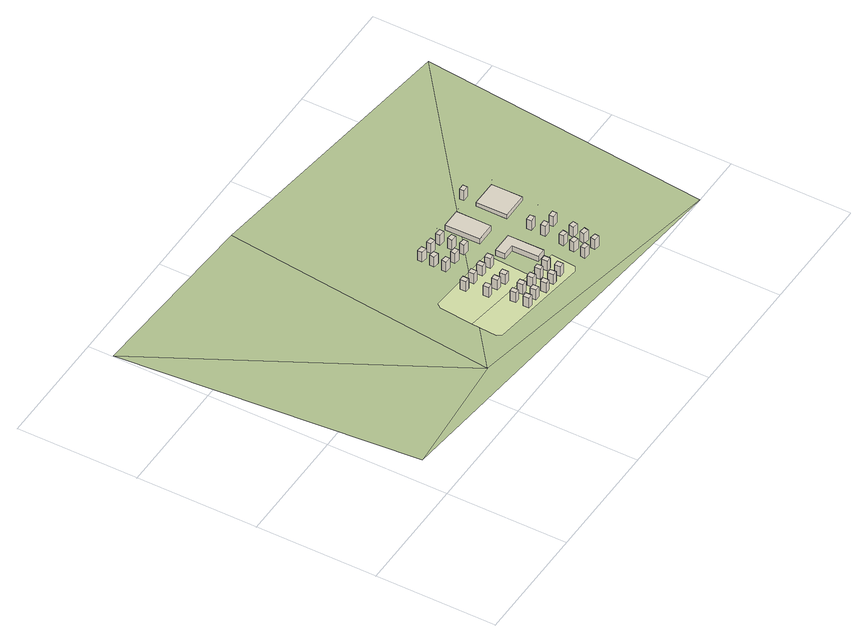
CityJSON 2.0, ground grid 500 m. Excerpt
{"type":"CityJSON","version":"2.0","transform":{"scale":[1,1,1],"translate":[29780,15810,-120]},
"CityObjects":{
"building1":{"type":"Building","geometry":[{"type":"Solid","lod":"1","boundaries":[[[[0,1,2,3]],[[4,5,2,1]],[[6,0,3,7]],[[0,6,4,1]],[[6,7,5,4]],[[3,2,5,7]]]]}]},
"building2":{"type":"Building","geometry":[{"type":"Solid","lod":"1","boundaries":[[[[8,9,10,11]],[[12,13,10,9]],[[14,8,11,15]],[[8,14,12,9]],[[14,15,13,12]],[[11,10,13,15]]]]}]},
"building3":{"type":"Building","geometry":[{"type":"Solid","lod":"1","boundaries":[[[[16,17,18,19]],[[20,21,18,17]],[[22,16,19,23]],[[16,22,20,17]],[[22,23,21,20]],[[19,18,21,23]]]]}]},
"building4":{"type":"Building","geometry":[{"type":"Solid","lod":"1","boundaries":[[[[24,25,26,27]],[[28,29,26,25]],[[30,24,27,31]],[[24,30,28,25]],[[30,31,29,28]],[[27,26,29,31]]]]}]},
"building5":{"type":"Building","geometry":[{"type":"Solid","lod":"1","boundaries":[[[[32,33,34,35]],[[36,37,34,33]],[[38,32,35,39]],[[32,38,36,33]],[[38,39,37,36]],[[35,34,37,39]]]]}]},
"building6":{"type":"Building","geometry":[{"type":"Solid","lod":"1","boundaries":[[[[40,41,42,43]],[[44,45,42,41]],[[46,40,43,47]],[[40,46,44,41]],[[46,47,45,44]],[[43,42,45,47]]]]}]},
"building7":{"type":"Building","geometry":[{"type":"Solid","lod":"1","boundaries":[[[[48,49,50,51]],[[52,53,50,49]],[[54,48,51,55]],[[48,54,52,49]],[[54,55,53,52]],[[51,50,53,55]]]]}]},
"building8":{"type":"Building","geometry":[{"type":"Solid","lod":"1","boundaries":[[[[56,57,58,59]],[[60,61,58,57]],[[62,56,59,63]],[[56,62,60,57]],[[62,63,61,60]],[[59,58,61,63]]]]}]},
"building9":{"type":"Building","geometry":[{"type":"Solid","lod":"1","boundaries":[[[[64,65,66,67]],[[68,69,66,65]],[[70,64,67,71]],[[64,70,68,65]],[[70,71,69,68]],[[67,66,69,71]]]]}]},
"building10":{"type":"Building","geometry":[{"type":"Solid","lod":"1","boundaries":[[[[72,73,74,75]],[[76,77,74,73]],[[78,72,75,79]],[[72,78,76,73]],[[78,79,77,76]],[[75,74,77,79]]]]}]},
"building11":{"type":"Building","geometry":[{"type":"Solid","lod":"1","boundaries":[[[[80,81,82,83]],[[84,85,82,81]],[[86,80,83,87]],[[80,86,84,81]],[[86,87,85,84]],[[83,82,85,87]]]]}]},
"building12":{"type":"Building","geometry":[{"type":"Solid","lod":"1","boundaries":[[[[88,89,90,91]],[[92,93,91,90]],[[94,95,89,88]],[[92,95,94,93]],[[94,88,91,93]],[[95,92,90,89]]]]}]},
"building13":{"type":"Building","geometry":[{"type":"Solid","lod":"1","boundaries":[[[[96,97,98,99]],[[100,101,98,97]],[[102,96,99,103]],[[96,102,100,97]],[[102,103,101,100]],[[99,98,101,103]]]]}]},
"building14":{"type":"Building","geometry":[{"type":"Solid","lod":"1","boundaries":[[[[104,105,106,107]],[[108,109,107,106]],[[110,111,105,104]],[[108,111,110,109]],[[110,104,107,109]],[[111,108,106,105]]]]}]},
"building15":{"type":"Building","geometry":[{"type":"Solid","lod":"1","boundaries":[[[[112,113,114,115]],[[116,117,114,113]],[[118,112,115,119]],[[112,118,116,113]],[[118,119,117,116]],[[115,114,117,119]]]]}]},
"building16":{"type":"Building","geometry":[{"type":"Solid","lod":"1","boundaries":[[[[120,121,122,123]],[[124,125,123,122]],[[126,127,121,120]],[[124,127,126,125]],[[126,120,123,125]],[[127,124,122,121]]]]}]},
"building17":{"type":"Building","geometry":[{"type":"Solid","lod":"1","boundaries":[[[[128,129,130,131]],[[132,133,130,129]],[[134,128,131,135]],[[128,134,132,129]],[[134,135,133,132]],[[131,130,133,135]]]]}]},
"building18":{"type":"Building","geometry":[{"type":"Solid","lod":"1","boundaries":[[[[136,137,138,139]],[[140,141,139,138]],[[142,143,137,136]],[[140,143,142,141]],[[142,136,139,141]],[[143,140,138,137]]]]}]},
"building19":{"type":"Building","geometry":[{"type":"Solid","lod":"1","boundaries":[[[[144,145,146,147]],[[148,149,146,145]],[[150,144,147,151]],[[144,150,148,145]],[[150,151,149,148]],[[147,146,149,151]]]]}]},
"building20":{"type":"Building","geometry":[{"type":"Solid","lod":"1","boundaries":[[[[152,153,154,155]],[[156,157,154,153]],[[158,152,155,159]],[[152,158,156,153]],[[158,159,157,156]],[[155,154,157,159]]]]}]},
"building21":{"type":"Building","geometry":[{"type":"Solid","lod":"1","boundaries":[[[[160,161,162,163]],[[164,165,162,161]],[[165,166,163,162]],[[167,164,161,160]],[[165,164,167,166]],[[167,160,163,166]]]]}]},
"building22":{"type":"Building","geometry":[{"type":"Solid","lod":"1","boundaries":[[[[168,169,170,171]],[[172,173,170,169]],[[174,168,171,175]],[[168,174,172,169]],[[174,175,173,172]],[[171,170,173,175]]]]}]},
"building23":{"type":"Building","geometry":[{"type":"Solid","lod":"1","boundaries":[[[[176,177,178,179]],[[180,181,179,178]],[[182,183,177,176]],[[180,183,182,181]],[[182,176,179,181]],[[183,180,178,177]]]]}]},
"building24":{"type":"Building","geometry":[{"type":"Solid","lod":"1","boundaries":[[[[184,185,186,187]],[[188,189,187,186]],[[190,191,185,184]],[[188,191,190,189]],[[190,184,187,189]],[[191,188,186,185]]]]}]},
"building25":{"type":"Building","geometry":[{"type":"Solid","lod":"1","boundaries":[[[[192,193,194,195]],[[196,197,194,193]],[[197,198,195,194]],[[199,196,193,192]],[[197,196,199,198]],[[199,192,195,198]]]]}]},
"building26":{"type":"Building","geometry":[{"type":"Solid","lod":"1","boundaries":[[[[200,201,202,203]],[[204,205,206,207,202,201]],[[208,209,207,206]],[[210,211,200,203,209,208]],[[211,204,201,200]],[[204,211,210,205]],[[209,203,202,207]],[[210,208,206,205]]]]}]},
"building27":{"type":"Building","geometry":[{"type":"Solid","lod":"1","boundaries":[[[[212,213,214,215]],[[216,217,215,214]],[[216,218,219,217]],[[218,216,214,213]],[[219,218,213,212]],[[219,212,215,217]]]]}]},
"building28":{"type":"Building","geometry":[{"type":"Solid","lod":"1","boundaries":[[[[220,221,222,223]],[[224,225,223,222]],[[224,226,227,225]],[[226,224,222,221]],[[227,226,221,220]],[[227,220,223,225]]]]}]},
"building29":{"type":"Building","geometry":[{"type":"Solid","lod":"1","boundaries":[[[[228,229,230,231]],[[232,233,230,229]],[[234,235,228,231]],[[235,232,229,228]],[[232,235,234,233]],[[234,231,230,233]]]]}]},
"building30":{"type":"Building","geometry":[{"type":"Solid","lod":"1","boundaries":[[[[236,237,238,239]],[[240,241,239,238]],[[240,242,243,241]],[[242,240,238,237]],[[243,242,237,236]],[[243,236,239,241]]]]}]},
"building31":{"type":"Building","geometry":[{"type":"Solid","lod":"1","boundaries":[[[[244,245,246,247]],[[248,249,247,246]],[[248,250,251,249]],[[250,248,246,245]],[[251,250,245,244]],[[251,244,247,249]]]]}]},
"building32":{"type":"Building","geometry":[{"type":"Solid","lod":"1","boundaries":[[[[252,253,254,255]],[[256,257,255,254]],[[256,258,259,257]],[[258,256,254,253]],[[259,258,253,252]],[[259,252,255,257]]]]}]},
"building33":{"type":"Building","geometry":[{"type":"Solid","lod":"1","boundaries":[[[[260,261,262,263]],[[264,265,263,262]],[[266,267,261,260]],[[267,264,262,261]],[[264,267,266,265]],[[266,260,263,265]]]]}]},
"building34":{"type":"Building","geometry":[{"type":"Solid","lod":"1","boundaries":[[[[268,269,270,271]],[[272,273,271,270]],[[274,275,269,268]],[[275,272,270,269]],[[272,275,274,273]],[[274,268,271,273]]]]}]},
"building35":{"type":"Building","geometry":[{"type":"Solid","lod":"1","boundaries":[[[[276,277,278,279]],[[280,281,279,278]],[[280,282,283,281]],[[282,280,278,277]],[[283,282,277,276]],[[283,276,279,281]]]]}]},
"building36":{"type":"Building","geometry":[{"type":"Solid","lod":"1","boundaries":[[[[284,285,286,287]],[[288,289,287,286]],[[290,291,285,284]],[[291,288,286,285]],[[288,291,290,289]],[[290,284,287,289]]]]}]},
"building37":{"type":"Building","geometry":[{"type":"Solid","lod":"1","boundaries":[[[[292,293,294,295]],[[296,297,295,294]],[[298,299,293,292]],[[299,296,294,293]],[[296,299,298,297]],[[298,292,295,297]]]]}]},
"building38":{"type":"Building","geometry":[{"type":"Solid","lod":"1","boundaries":[[[[300,301,302,303]],[[304,305,302,301]],[[306,307,300,303]],[[307,304,301,300]],[[304,307,306,305]],[[306,303,302,305]]]]}]},
"landuse1":{"type":"LandUse","attributes":{"name":"luse9"},"geometry":[{"type":"MultiSurface","lod":"1","boundaries":[[[308,309,310,311,312]]]}]},
"landuse2":{"type":"LandUse","attributes":{"name":"luse8"},"geometry":[{"type":"MultiSurface","lod":"1","boundaries":[[[313,314,311,315,316,317]]]}]},
"terrain1":{"type":"TINRelief","attributes":{"name":"ground","lod":1},"geometry":[{"type":"CompositeSurface","lod":"1","boundaries":[[[318,319,320]],[[321,318,320]],[[318,322,319]],[[322,318,323]],[[318,321,323]]]}]},
"landuse3":{"type":"LandUse","geometry":[{"type":"MultiSurface","lod":"1","boundaries":[[[324,325,326,327,328,329]]]}]},
"landuse4":{"type":"LandUse","geometry":[{"type":"MultiSurface","lod":"1","boundaries":[[[330,314,312,308,331,332]]]}]},
"landuse5":{"type":"LandUse","geometry":[{"type":"MultiSurface","lod":"1","boundaries":[[[333,334,325,326,335]]]}]},
"landuse6":{"type":"LandUse","geometry":[{"type":"MultiSurface","lod":"1","boundaries":[[[336,337,338,339,340]]]}]},
"landuse7":{"type":"LandUse","geometry":[{"type":"MultiSurface","lod":"1","boundaries":[[[341,342,343,344,345]]]}]}
},
"vertices":[
[983,267,53],[983,267,5],[983,242,5],[983,242,53],[1003,267,5],[1003,242,5],[1003,267,53],[1003,242,53],
[983,322,53],[983,322,5],[983,297,5],[983,297,53],[1003,322,5],[1003,297,5],[1003,322,53],[1003,297,53],
[956,419,53],[956,419,5],[956,394,5],[956,394,53],[976,419,5],[976,394,5],[976,419,53],[976,394,53],
[941,506,53],[941,506,5],[941,481,5],[941,481,53],[961,506,5],[961,481,5],[961,506,53],[961,481,53],
[1033,267,53],[1033,267,5],[1033,242,5],[1033,242,53],[1053,267,5],[1053,242,5],[1053,267,53],[1053,242,53],
[1006,412,53],[1006,412,5],[1006,387,5],[1006,387,53],[1026,412,5],[1026,387,5],[1026,412,53],[1026,387,53],
[1033,322,53],[1033,322,5],[1033,297,5],[1033,297,53],[1053,322,5],[1053,297,5],[1053,322,53],[1053,297,53],
[991,501,53],[991,501,5],[991,476,5],[991,476,53],[1011,501,5],[1011,476,5],[1011,501,53],[1011,476,53],
[1083,254,53],[1083,254,5],[1083,229,5],[1083,229,53],[1103,254,5],[1103,229,5],[1103,254,53],[1103,229,53],
[1046,403,53],[1046,403,5],[1046,378,5],[1046,378,53],[1066,403,5],[1066,378,5],[1066,403,53],[1066,378,53],
[1083,309,53],[1083,309,5],[1083,284,5],[1083,284,53],[1103,309,5],[1103,284,5],[1103,309,53],[1103,284,53],
[992,595,53],[994,615,53],[994,615,5],[992,595,5],[1018,612,5],[1017,592,5],[1017,592,53],[1018,612,53],
[1041,496,53],[1041,496,5],[1041,471,5],[1041,471,53],[1061,496,5],[1061,471,5],[1061,496,53],[1061,471,53],
[992,645,53],[994,665,53],[994,665,5],[992,645,5],[1018,662,5],[1017,642,5],[1017,642,53],[1018,662,53],
[1133,254,53],[1133,254,5],[1133,229,5],[1133,229,53],[1153,254,5],[1153,229,5],[1153,254,53],[1153,229,53],
[992,695,53],[994,715,53],[994,715,5],[992,695,5],[1018,712,5],[1017,692,5],[1017,692,53],[1018,712,53],
[1133,309,53],[1133,309,5],[1133,284,5],[1133,284,53],[1153,309,5],[1153,284,5],[1153,309,53],[1153,284,53],
[1047,590,53],[1048,610,53],[1048,610,5],[1047,590,5],[1073,607,5],[1071,587,5],[1071,587,53],[1073,607,53],
[1090,491,53],[1090,491,5],[1090,466,5],[1090,466,53],[1110,491,5],[1110,466,5],[1110,491,53],[1110,466,53],
[1183,254,53],[1183,254,5],[1183,229,5],[1183,229,53],[1203,254,5],[1203,229,5],[1203,254,53],[1203,229,53],
[1047,690,53],[1048,710,53],[1048,710,5],[1047,690,5],[1073,707,53],[1073,707,5],[1071,687,5],[1071,687,53],
[1183,309,53],[1183,309,5],[1183,284,5],[1183,284,53],[1203,309,5],[1203,284,5],[1203,309,53],[1203,284,53],
[1101,585,53],[1103,605,53],[1103,605,5],[1101,585,5],[1128,602,5],[1126,583,5],[1126,583,53],[1128,602,53],
[1101,635,53],[1103,655,53],[1103,655,5],[1101,635,5],[1128,652,5],[1126,633,5],[1126,633,53],[1128,652,53],
[1101,685,53],[1103,705,53],[1103,705,5],[1101,685,5],[1128,702,53],[1128,702,5],[1126,683,5],[1126,683,53],
[1158,487,30],[1158,487,5],[1158,447,5],[1158,447,30],[1248,487,5],[1248,337,5],[1208,337,5],[1208,447,5],[1208,337,30],[1208,447,30],[1248,337,30],[1248,487,30],
[1309,202,53],[1311,222,53],[1311,222,5],[1309,202,5],[1336,219,5],[1333,199,5],[1336,219,53],[1333,199,53],
[1317,252,53],[1319,272,53],[1319,272,5],[1317,252,5],[1344,268,5],[1341,248,5],[1344,268,53],[1341,248,53],
[1180,710,30],[1180,710,5],[1180,565,5],[1180,565,30],[1260,710,5],[1260,565,5],[1260,565,30],[1260,710,30],
[1325,302,53],[1328,322,53],[1328,322,5],[1325,302,5],[1352,319,5],[1350,299,5],[1352,319,53],[1350,299,53],
[1366,194,53],[1369,214,53],[1369,214,5],[1366,194,5],[1394,211,5],[1391,191,5],[1394,211,53],[1391,191,53],
[1374,244,53],[1377,264,53],[1377,264,5],[1374,244,5],[1402,260,5],[1399,240,5],[1402,260,53],[1399,240,53],
[1335,383,53],[1335,403,53],[1335,403,5],[1335,383,5],[1360,403,5],[1360,383,5],[1360,383,53],[1360,403,53],
[1335,442,53],[1335,462,53],[1335,462,5],[1335,442,5],[1360,462,5],[1360,442,5],[1360,442,53],[1360,462,53],
[1382,294,53],[1385,314,53],[1385,314,5],[1382,294,5],[1410,311,5],[1407,291,5],[1410,311,53],[1407,291,53],
[1393,383,53],[1393,403,53],[1393,403,5],[1393,383,5],[1418,403,5],[1418,383,5],[1418,383,53],[1418,403,53],
[1345,729,53],[1345,749,53],[1345,749,5],[1345,729,5],[1370,749,5],[1370,729,5],[1370,729,53],[1370,749,53],
[1343,678,23],[1343,678,5],[1343,548,5],[1343,548,23],[1453,678,5],[1453,548,5],[1453,548,23],[1453,678,23],
[1143,515,5],[834,535,5],[820,515,5],[806,376,5],[1131,331,5],
[1254,211,5],[1263,313,5],[801,269,5],[814,253,5],[1232,197,5],
[637,210,5],[107,166,5],[4,1399,5],[762,1356,5],[1781,2,5],[1903,1210,5],
[840,573,5],[1157,549,5],[1171,738,5],[838,763,5],[831,673,5],[831,590,5],
[1274,474,5],[1250,505,5],[1266,497,5],
[1284,556,5],[1261,540,5],[1297,724,5],
[1322,498,5],[1461,488,5],[1448,335,5],[1289,345,5],[1305,485,5],
[1473,524,5],[1489,697,5],[1318,712,5],[1312,545,5],[1328,534,5]
]}
